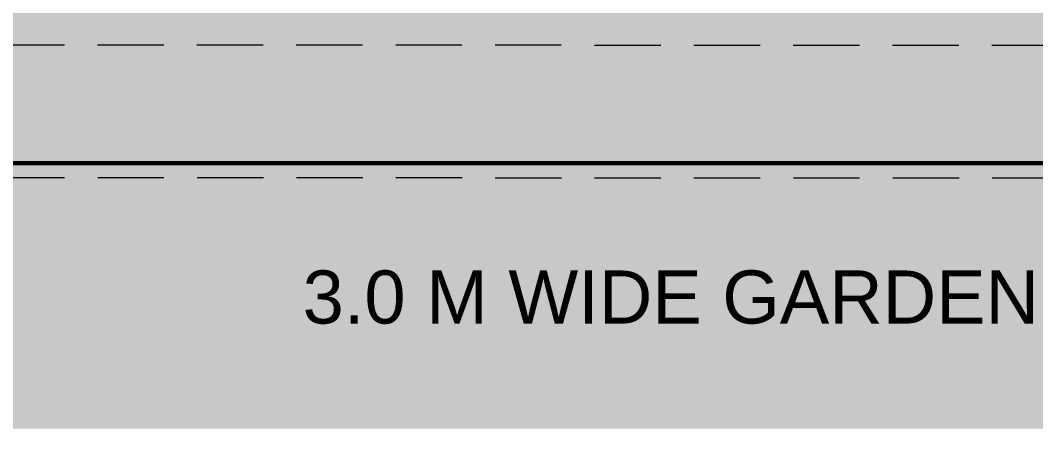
# Model space of a CAD drawing. Header units: inches. Extents: x 27644242 to 29005101, y -955243 to 216979.
# Drawn here: x 28728919 to 28740413, y 59433 to 64048 of the extents above; entities that cross this region are included whole.
import ezdxf

# ---------------------------------------------------------------- set-up
doc = ezdxf.new("R2010")
doc.units = ezdxf.units.IN
doc.header["$MEASUREMENT"] = 0
doc.linetypes.add('01-Xref Col Podium Lvl-1$0$HIDDEN', pattern=[0.375, 0.25, -0.125])
doc.layers.add('ELEVATION', color=40, linetype='Continuous', lineweight=13)
doc.layers.add('RVA Site Boundary', color=17, linetype='Continuous', lineweight=15)
doc.layers.add('HATCH', color=9, linetype='Continuous')
doc.layers.add('text', color=7, linetype='Continuous')
doc.styles.add('AMITS', font='arial.ttf')

msp = doc.modelspace()

# ---------------------------------------------------------------- hatches: boundary and pattern name
at = {"layer": 'HATCH', "ltscale": 500, "true_color": 0x1f7f00, "transparency": 33554508}
h = msp.add_hatch(color=86, dxfattribs=at)
h.dxf.hatch_style = 1
h.paths.add_polyline_path([(28779889.8, 55188), (28786372.8, 56905.8), (28789422.2, 57654.4), (28792994.8, 58391), (28793157.2, 58424.5), (28793126.1, 58557), (28790698.8, 68149.8), (28767243.5, 68247.8), (28742984.1, 68266.7), (28728662.3, 68272), (28716553.2, 68236.3), (28716553.2, 62433.7), (28773507.9, 62433.7), (28773507.9, 53348.5)])
h = msp.add_hatch(color=86, dxfattribs=at)
h.dxf.hatch_style = 1
h.paths.add_polyline_path([(28704343.9, 62432.8), (28770193.9, 62432.8), (28770193.9, 59433), (28704343.9, 59433)])

# ---------------------------------------------------------------- linework, layer by layer
at = {"layer": 'ELEVATION', "ltscale": 500}
msp.add_lwpolyline([(28716553.2, 68262.4), (28716553.2, 62433.7), (28773507.9, 62433.7), (28773507.9, 53422.5)], dxfattribs=at)
at = {"layer": 'ELEVATION', "ltscale": 500, "const_width": 50}
msp.add_lwpolyline([(28704343.9, 59432.8), (28704343.9, 62432.8), (28770193.9, 62432.8), (28770193.9, 59433)], dxfattribs=at)
at = {"layer": 'RVA Site Boundary', "linetype": '01-Xref Col Podium Lvl-1$0$HIDDEN', "ltscale": 3000}
for points in [[(28761838.7, 42497.1), (28755905.9, 42663), (28749977.9, 42467.8), (28749256.9, 42402.1), (28741955.5, 41985.2), (28733624.9, 41226.9), (28733013.3, 41097.1), (28732304, 40929), (28713285.1, 35925.3), (28711605.9, 35448.6), (28711440.2, 35401.9), (28710425.7, 35165.9), (28709966.3, 35060.1), (28709865.1, 35031.7), (28706230.5, 43449.5), (28698771.7, 60563.8), (28697412.5, 63636.2), (28698061.3, 63644.8), (28714626.9, 63809), (28721180.9, 63750), (28728668.1, 63772), (28742981.5, 63766.7), (28767232.3, 63747.8)], [(28761666.7, 44002.5), (28755902.2, 44163.7), (28749885, 43965.5), (28749146.1, 43898.2), (28741844.7, 43481.3), (28733400.5, 42712.7), (28732684.5, 42560.7), (28731940.1, 42384.3), (28712889.4, 37372.3), (28711197.7, 36891.9), (28711066.7, 36855), (28710744.1, 36780), (28707606.6, 44046.4), (28700145.1, 61166.8), (28699705.3, 62161), (28714627.6, 62308.9), (28721176.3, 62249.9), (28728670, 62272), (28742980.7, 62266.7), (28767228.6, 62247.8)]]:
    msp.add_lwpolyline(points, dxfattribs=at)

# ---------------------------------------------------------------- texts
at = {"layer": 'text', "ltscale": 100, "insert": (28728072.8, 61221.2), "char_height": 600, "width": 16420.071, "attachment_point": 1, "style": 'AMITS'}
msp.add_mtext('\\pxqc;3.0 M WIDE GARDEN', dxfattribs=at)

doc.saveas('drawing.dxf')
